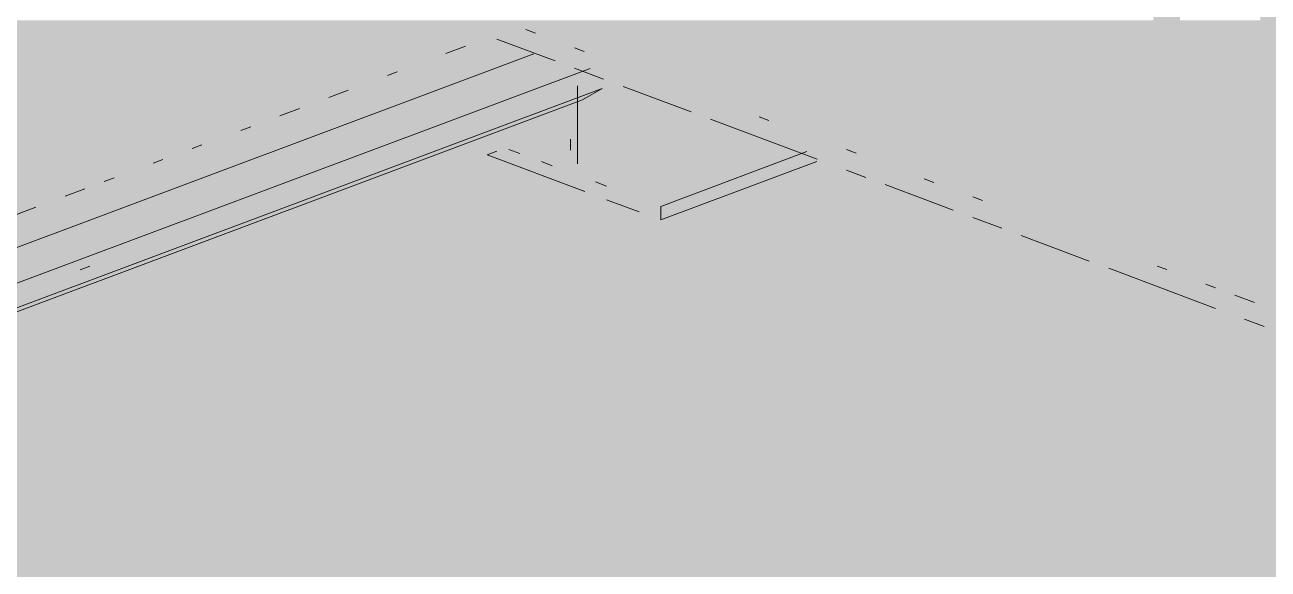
# Paper-space layout '03 3D Building and Roof' of a CAD drawing. Header units: millimetres. Extents: x 5 to 415, y 5 to 292.
# Drawn here: x 154.76 to 162.72, y 95.97 to 99.46 of the extents above; entities that cross this region are included whole.
import ezdxf

# ---------------------------------------------------------------- set-up
doc = ezdxf.new("R2010")
doc.units = ezdxf.units.MM
doc.layers.add('EXISTING', color=7, linetype='Continuous')
doc.layers.add('IMAGES', color=7, linetype='Continuous')

# ---------------------------------------------------------------- blocks, each defined once
blk = doc.blocks.new('SHEET_03')
at = {"layer": 'EXISTING', "color": 250, "lineweight": 9}
for p, q in [((157.9685, 99.4259), (158.0306, 99.4026)), ((158.155, 99.2249), (157.7819, 99.3646)), ((150.4583, 96.4377), (158.0187, 99.2699)), ((157.4563, 99.272), (157.5813, 99.3188)), ((158.2793, 99.3094), (158.3415, 99.2861)), ((158.3788, 99.1764), (150.6935, 96.2974)), ((158.4659, 99.1084), (158.2793, 99.1783)), ((157.0814, 99.1315), (157.1439, 99.1549)), ((150.8956, 96.2163), (158.456, 99.0484)), ((156.7065, 98.9911), (156.8315, 99.0379)), ((158.2983, 98.5654), (158.2983, 99.0664)), ((158.456, 99.0484), (158.3311, 98.9762)), ((159.0255, 98.8988), (158.5902, 99.0618)), ((151.0206, 96.2376), (158.3311, 98.9762)), ((156.3941, 98.8741), (156.5191, 98.9209)), ((159.8338, 98.596), (159.1498, 98.8522)), ((159.4607, 98.8669), (159.5229, 98.8436)), ((156.1442, 98.7804), (156.2067, 98.8038)), ((158.2538, 98.7251), (158.2538, 98.6536)), ((155.8318, 98.6634), (155.8942, 98.6868)), ((157.7205, 98.6228), (157.7829, 98.6462)), ((157.7205, 98.6228), (158.3455, 98.3887)), ((157.9289, 98.6322), (157.8594, 98.6582)), ((158.8315, 98.294), (159.7675, 98.6446)), ((160.0203, 98.6572), (160.0825, 98.6339)), ((155.5818, 98.5698), (155.6443, 98.5932)), ((158.1372, 98.5541), (158.0677, 98.5801)), ((158.8315, 98.2066), (159.8299, 98.5806)), ((155.2694, 98.4527), (155.3319, 98.4761)), ((160.1447, 98.4795), (160.0203, 98.5261)), ((160.5177, 98.4709), (160.5799, 98.4476)), ((155.0195, 98.3591), (155.1444, 98.4059)), ((158.4843, 98.4241), (158.4149, 98.4501)), ((160.7043, 98.2699), (160.269, 98.433)), ((158.4843, 98.3367), (158.6927, 98.2586)), ((158.8315, 98.2066), (158.8315, 98.294)), ((160.8286, 98.3544), (160.8908, 98.3311)), ((154.7071, 98.2421), (154.832, 98.2889)), ((161.0152, 98.1534), (160.8286, 98.2233)), ((161.5748, 97.9438), (161.1395, 98.1069)), ((155.1149, 97.8872), (155.1774, 97.9106)), ((162.3831, 97.641), (161.6991, 97.8972)), ((162.01, 97.9119), (162.0722, 97.8886)), ((162.3209, 97.7954), (162.3831, 97.7721)), ((162.5074, 97.7255), (162.6318, 97.679)), ((162.694, 97.5246), (162.5696, 97.5711))]:
    blk.add_line(p, q, dxfattribs=at)
at = {"layer": 'IMAGES', "color": 7}
for points in [[(162.6694, 99.1429), (162.8408, 99.1429), (162.6694, 101.2), (162.8408, 101.2)], [(161.984, 99.3143), (162.1553, 99.3143), (161.984, 99.6571), (162.1553, 99.6571)], [(142.7913, 99.3143), (156.8431, 99.3143), (142.7913, 99.4857), (156.8431, 99.4857)], [(156.8431, 99.3143), (157.1858, 99.3143), (156.8431, 99.4857), (157.1858, 99.4857)], [(157.1858, 99.3143), (157.3572, 99.3143), (157.1858, 99.4857), (157.3572, 99.4857)], [(157.3572, 99.3143), (157.6999, 99.3143), (157.3572, 99.4857), (157.6999, 99.4857)], [(157.6999, 99.3143), (157.8713, 99.3143), (157.6999, 99.4857), (157.8713, 99.4857)], [(157.8713, 99.1429), (158.0426, 99.1429), (157.8713, 99.4857), (158.0426, 99.4857)], [(158.0426, 99.3143), (158.214, 99.3143), (158.0426, 99.4857), (158.214, 99.4857)], [(158.214, 99.3143), (158.3853, 99.3143), (158.214, 99.4857), (158.3853, 99.4857)], [(158.3853, 99.3143), (158.5567, 99.3143), (158.3853, 99.4857), (158.5567, 99.4857)], [(158.5567, 99.3143), (158.8994, 99.3143), (158.5567, 99.4857), (158.8994, 99.4857)], [(158.8994, 99.3143), (159.0708, 99.3143), (158.8994, 99.4857), (159.0708, 99.4857)], [(159.0708, 99.3143), (159.2422, 99.3143), (159.0708, 99.4857), (159.2422, 99.4857)], [(159.2422, 99.3143), (159.4135, 99.3143), (159.2422, 99.4857), (159.4135, 99.4857)], [(159.4135, 99.3143), (159.5849, 99.3143), (159.4135, 99.4857), (159.5849, 99.4857)], [(159.5849, 99.1429), (159.7562, 99.1429), (159.5849, 99.4857), (159.7562, 99.4857)], [(159.7562, 99.3143), (161.1272, 99.3143), (159.7562, 99.4857), (161.1272, 99.4857)], [(161.1272, 99.3143), (161.2985, 99.3143), (161.1272, 99.4857), (161.2985, 99.4857)], [(161.2985, 99.3143), (161.4699, 99.3143), (161.2985, 99.4857), (161.4699, 99.4857)], [(161.4699, 99.3143), (161.8126, 99.3143), (161.4699, 99.4857), (161.8126, 99.4857)], [(161.8126, 99.3143), (161.984, 99.3143), (161.8126, 99.4857), (161.984, 99.4857)], [(162.1553, 99.3143), (162.3267, 99.3143), (162.1553, 99.4857), (162.3267, 99.4857)], [(162.3267, 99.3143), (162.4981, 99.3143), (162.3267, 99.4857), (162.4981, 99.4857)], [(162.4981, 99.3143), (162.6694, 99.3143), (162.4981, 99.4857), (162.6694, 99.4857)], [(143.6481, 99.1429), (156.329, 99.1429), (143.6481, 99.3143), (156.329, 99.3143)], [(156.329, 99.1429), (156.5003, 99.1429), (156.329, 99.3143), (156.5003, 99.3143)], [(156.5003, 99.1429), (156.6717, 99.1429), (156.5003, 99.3143), (156.6717, 99.3143)], [(156.6717, 98.9714), (156.8431, 98.9714), (156.6717, 99.3143), (156.8431, 99.3143)], [(156.8431, 99.1429), (157.1858, 99.1429), (156.8431, 99.3143), (157.1858, 99.3143)], [(157.1858, 99.1429), (157.3572, 99.1429), (157.1858, 99.3143), (157.3572, 99.3143)], [(157.3572, 99.1429), (157.5285, 99.1429), (157.3572, 99.3143), (157.5285, 99.3143)], [(157.5285, 99.1429), (157.6999, 99.1429), (157.5285, 99.3143), (157.6999, 99.3143)], [(157.6999, 99.1429), (157.8713, 99.1429), (157.6999, 99.3143), (157.8713, 99.3143)], [(158.0426, 99.1429), (158.5567, 99.1429), (158.0426, 99.3143), (158.5567, 99.3143)], [(158.5567, 99.1429), (158.7281, 99.1429), (158.5567, 99.3143), (158.7281, 99.3143)], [(158.7281, 99.1429), (158.8994, 99.1429), (158.7281, 99.3143), (158.8994, 99.3143)], [(158.8994, 99.1429), (159.0708, 99.1429), (158.8994, 99.3143), (159.0708, 99.3143)], [(159.0708, 98.9714), (159.2422, 98.9714), (159.0708, 99.3143), (159.2422, 99.3143)], [(159.2422, 99.1429), (159.4135, 99.1429), (159.2422, 99.3143), (159.4135, 99.3143)], [(159.4135, 99.1429), (159.5849, 99.1429), (159.4135, 99.3143), (159.5849, 99.3143)], [(159.7562, 99.1429), (161.4699, 99.1429), (159.7562, 99.3143), (161.4699, 99.3143)], [(161.4699, 99.1429), (161.984, 99.1429), (161.4699, 99.3143), (161.984, 99.3143)], [(161.984, 99.1429), (162.1553, 99.1429), (161.984, 99.3143), (162.1553, 99.3143)], [(162.1553, 99.1429), (162.4981, 99.1429), (162.1553, 99.3143), (162.4981, 99.3143)], [(162.4981, 99.1429), (162.6694, 99.1429), (162.4981, 99.3143), (162.6694, 99.3143)], [(143.8195, 98.9714), (155.8149, 98.9714), (143.8195, 99.1429), (155.8149, 99.1429)], [(155.8149, 98.9714), (155.9863, 98.9714), (155.8149, 99.1429), (155.9863, 99.1429)], [(155.9863, 98.9714), (156.1576, 98.9714), (155.9863, 99.1429), (156.1576, 99.1429)], [(156.1576, 98.9714), (156.329, 98.9714), (156.1576, 99.1429), (156.329, 99.1429)], [(156.329, 98.9714), (156.5003, 98.9714), (156.329, 99.1429), (156.5003, 99.1429)], [(156.5003, 98.9714), (156.6717, 98.9714), (156.5003, 99.1429), (156.6717, 99.1429)], [(156.8431, 98.8), (157.0144, 98.8), (156.8431, 99.1429), (157.0144, 99.1429)], [(157.0144, 98.9714), (157.1858, 98.9714), (157.0144, 99.1429), (157.1858, 99.1429)], [(157.1858, 98.9714), (157.5285, 98.9714), (157.1858, 99.1429), (157.5285, 99.1429)], [(157.5285, 98.9714), (158.214, 98.9714), (157.5285, 99.1429), (158.214, 99.1429)], [(158.214, 98.9714), (158.3853, 98.9714), (158.214, 99.1429), (158.3853, 99.1429)], [(158.3853, 98.9714), (158.5567, 98.9714), (158.3853, 99.1429), (158.5567, 99.1429)], [(158.5567, 98.9714), (158.7281, 98.9714), (158.5567, 99.1429), (158.7281, 99.1429)], [(158.7281, 98.9714), (158.8994, 98.9714), (158.7281, 99.1429), (158.8994, 99.1429)], [(158.8994, 98.9714), (159.0708, 98.9714), (158.8994, 99.1429), (159.0708, 99.1429)], [(159.2422, 98.9714), (159.5849, 98.9714), (159.2422, 99.1429), (159.5849, 99.1429)], [(159.5849, 98.9714), (159.9276, 98.9714), (159.5849, 99.1429), (159.9276, 99.1429)], [(159.9276, 98.9714), (160.099, 98.9714), (159.9276, 99.1429), (160.099, 99.1429)], [(160.099, 98.9714), (160.2703, 98.9714), (160.099, 99.1429), (160.2703, 99.1429)], [(160.2703, 98.9714), (162.1553, 98.9714), (160.2703, 99.1429), (162.1553, 99.1429)], [(162.1553, 98.9714), (162.3267, 98.9714), (162.1553, 99.1429), (162.3267, 99.1429)], [(162.3267, 98.9714), (162.4981, 98.9714), (162.3267, 99.1429), (162.4981, 99.1429)], [(162.4981, 98.9714), (162.6694, 98.9714), (162.4981, 99.1429), (162.6694, 99.1429)], [(162.6694, 98.9714), (163.0121, 98.9714), (162.6694, 99.1429), (163.0121, 99.1429)], [(144.5049, 98.8), (155.4722, 98.8), (144.5049, 98.9714), (155.4722, 98.9714)], [(155.4722, 98.8), (155.9863, 98.8), (155.4722, 98.9714), (155.9863, 98.9714)], [(155.9863, 98.8), (156.1576, 98.8), (155.9863, 98.9714), (156.1576, 98.9714)], [(156.1576, 98.8), (156.329, 98.8), (156.1576, 98.9714), (156.329, 98.9714)], [(156.329, 98.8), (156.6717, 98.8), (156.329, 98.9714), (156.6717, 98.9714)], [(156.6717, 98.8), (156.8431, 98.8), (156.6717, 98.9714), (156.8431, 98.9714)], [(157.0144, 98.8), (157.3572, 98.8), (157.0144, 98.9714), (157.3572, 98.9714)], [(157.3572, 98.8), (157.5285, 98.8), (157.3572, 98.9714), (157.5285, 98.9714)], [(157.5285, 98.8), (158.0426, 98.8), (157.5285, 98.9714), (158.0426, 98.9714)], [(158.0426, 98.8), (158.3853, 98.8), (158.0426, 98.9714), (158.3853, 98.9714)], [(158.3853, 98.8), (158.5567, 98.8), (158.3853, 98.9714), (158.5567, 98.9714)], [(158.5567, 98.8), (158.8994, 98.8), (158.5567, 98.9714), (158.8994, 98.9714)], [(158.8994, 98.8), (159.0708, 98.8), (158.8994, 98.9714), (159.0708, 98.9714)], [(159.0708, 98.8), (159.2422, 98.8), (159.0708, 98.9714), (159.2422, 98.9714)], [(159.2422, 98.8), (159.4135, 98.8), (159.2422, 98.9714), (159.4135, 98.9714)], [(159.4135, 98.8), (159.5849, 98.8), (159.4135, 98.9714), (159.5849, 98.9714)], [(159.5849, 98.8), (159.7562, 98.8), (159.5849, 98.9714), (159.7562, 98.9714)], [(159.7562, 98.8), (160.2703, 98.8), (159.7562, 98.9714), (160.2703, 98.9714)], [(160.2703, 98.8), (160.4417, 98.8), (160.2703, 98.9714), (160.4417, 98.9714)], [(160.4417, 98.8), (160.6131, 98.8), (160.4417, 98.9714), (160.6131, 98.9714)], [(160.6131, 98.8), (160.7844, 98.8), (160.6131, 98.9714), (160.7844, 98.9714)], [(160.7844, 98.8), (160.9558, 98.8), (160.7844, 98.9714), (160.9558, 98.9714)], [(160.9558, 98.8), (161.2985, 98.8), (160.9558, 98.9714), (161.2985, 98.9714)], [(161.2985, 98.8), (162.3267, 98.8), (161.2985, 98.9714), (162.3267, 98.9714)], [(162.3267, 98.8), (162.6694, 98.8), (162.3267, 98.9714), (162.6694, 98.9714)], [(162.6694, 98.8), (162.8408, 98.8), (162.6694, 98.9714), (162.8408, 98.9714)], [(145.019, 98.6286), (154.9581, 98.6286), (145.019, 98.8), (154.9581, 98.8)], [(154.9581, 98.6286), (155.1294, 98.6286), (154.9581, 98.8), (155.1294, 98.8)], [(155.1294, 98.6286), (155.3008, 98.6286), (155.1294, 98.8), (155.3008, 98.8)], [(155.3008, 98.6286), (155.4722, 98.6286), (155.3008, 98.8), (155.4722, 98.8)], [(155.4722, 98.6286), (155.6435, 98.6286), (155.4722, 98.8), (155.6435, 98.8)], [(155.6435, 98.6286), (155.8149, 98.6286), (155.6435, 98.8), (155.8149, 98.8)], [(155.8149, 98.6286), (155.9863, 98.6286), (155.8149, 98.8), (155.9863, 98.8)], [(155.9863, 98.6286), (156.1576, 98.6286), (155.9863, 98.8), (156.1576, 98.8)], [(156.1576, 98.6286), (156.329, 98.6286), (156.1576, 98.8), (156.329, 98.8)], [(156.329, 98.6286), (156.5003, 98.6286), (156.329, 98.8), (156.5003, 98.8)], [(156.5003, 98.6286), (156.8431, 98.6286), (156.5003, 98.8), (156.8431, 98.8)], [(156.8431, 98.6286), (157.3572, 98.6286), (156.8431, 98.8), (157.3572, 98.8)], [(157.3572, 98.6286), (157.6999, 98.6286), (157.3572, 98.8), (157.6999, 98.8)], [(157.6999, 98.6286), (157.8713, 98.6286), (157.6999, 98.8), (157.8713, 98.8)], [(157.8713, 98.6286), (158.0426, 98.6286), (157.8713, 98.8), (158.0426, 98.8)], [(158.0426, 98.6286), (158.214, 98.6286), (158.0426, 98.8), (158.214, 98.8)], [(158.214, 98.6286), (158.5567, 98.6286), (158.214, 98.8), (158.5567, 98.8)], [(158.5567, 98.6286), (158.7281, 98.6286), (158.5567, 98.8), (158.7281, 98.8)], [(158.7281, 98.6286), (158.8994, 98.6286), (158.7281, 98.8), (158.8994, 98.8)], [(158.8994, 98.6286), (159.2422, 98.6286), (158.8994, 98.8), (159.2422, 98.8)], [(159.2422, 98.6286), (159.5849, 98.6286), (159.2422, 98.8), (159.5849, 98.8)], [(159.5849, 98.6286), (159.7562, 98.6286), (159.5849, 98.8), (159.7562, 98.8)], [(159.7562, 98.6286), (159.9276, 98.6286), (159.7562, 98.8), (159.9276, 98.8)], [(159.9276, 98.6286), (160.099, 98.6286), (159.9276, 98.8), (160.099, 98.8)], [(160.099, 98.6286), (160.2703, 98.6286), (160.099, 98.8), (160.2703, 98.8)], [(160.2703, 98.6286), (160.9558, 98.6286), (160.2703, 98.8), (160.9558, 98.8)], [(160.9558, 98.6286), (161.1272, 98.6286), (160.9558, 98.8), (161.1272, 98.8)], [(161.1272, 98.6286), (161.2985, 98.6286), (161.1272, 98.8), (161.2985, 98.8)], [(161.2985, 98.6286), (161.4699, 98.6286), (161.2985, 98.8), (161.4699, 98.8)], [(161.4699, 98.6286), (162.8408, 98.6286), (161.4699, 98.8), (162.8408, 98.8)], [(154.6154, 98.4571), (154.7867, 98.4571), (154.6154, 98.6286), (154.7867, 98.6286)], [(154.7867, 98.4571), (154.9581, 98.4571), (154.7867, 98.6286), (154.9581, 98.6286)], [(154.9581, 98.4571), (155.1294, 98.4571), (154.9581, 98.6286), (155.1294, 98.6286)], [(155.1294, 98.4571), (155.3008, 98.4571), (155.1294, 98.6286), (155.3008, 98.6286)], [(155.3008, 98.4571), (155.4722, 98.4571), (155.3008, 98.6286), (155.4722, 98.6286)], [(155.4722, 98.4571), (155.6435, 98.4571), (155.4722, 98.6286), (155.6435, 98.6286)], [(155.6435, 98.4571), (155.8149, 98.4571), (155.6435, 98.6286), (155.8149, 98.6286)], [(155.8149, 98.4571), (156.1576, 98.4571), (155.8149, 98.6286), (156.1576, 98.6286)], [(156.1576, 98.2857), (156.5003, 98.2857), (156.1576, 98.6286), (156.5003, 98.6286)], [(156.5003, 98.4571), (156.6717, 98.4571), (156.5003, 98.6286), (156.6717, 98.6286)], [(156.6717, 98.4571), (156.8431, 98.4571), (156.6717, 98.6286), (156.8431, 98.6286)], [(156.8431, 98.4571), (157.3572, 98.4571), (156.8431, 98.6286), (157.3572, 98.6286)], [(157.3572, 98.4571), (157.8713, 98.4571), (157.3572, 98.6286), (157.8713, 98.6286)], [(157.8713, 98.4571), (158.3853, 98.4571), (157.8713, 98.6286), (158.3853, 98.6286)], [(158.3853, 98.4571), (158.5567, 98.4571), (158.3853, 98.6286), (158.5567, 98.6286)], [(158.5567, 98.4571), (158.7281, 98.4571), (158.5567, 98.6286), (158.7281, 98.6286)], [(158.7281, 98.2857), (158.8994, 98.2857), (158.7281, 98.6286), (158.8994, 98.6286)], [(158.8994, 98.4571), (159.0708, 98.4571), (158.8994, 98.6286), (159.0708, 98.6286)], [(159.0708, 98.4571), (159.2422, 98.4571), (159.0708, 98.6286), (159.2422, 98.6286)], [(159.2422, 98.4571), (159.4135, 98.4571), (159.2422, 98.6286), (159.4135, 98.6286)], [(159.4135, 98.4571), (159.5849, 98.4571), (159.4135, 98.6286), (159.5849, 98.6286)], [(159.5849, 98.4571), (159.7562, 98.4571), (159.5849, 98.6286), (159.7562, 98.6286)], [(159.7562, 98.4571), (159.9276, 98.4571), (159.7562, 98.6286), (159.9276, 98.6286)], [(159.9276, 98.4571), (160.2703, 98.4571), (159.9276, 98.6286), (160.2703, 98.6286)], [(160.2703, 98.4571), (160.4417, 98.4571), (160.2703, 98.6286), (160.4417, 98.6286)], [(160.4417, 98.4571), (160.6131, 98.4571), (160.4417, 98.6286), (160.6131, 98.6286)], [(160.6131, 98.4571), (160.7844, 98.4571), (160.6131, 98.6286), (160.7844, 98.6286)], [(160.7844, 98.4571), (160.9558, 98.4571), (160.7844, 98.6286), (160.9558, 98.6286)], [(160.9558, 98.4571), (161.1272, 98.4571), (160.9558, 98.6286), (161.1272, 98.6286)], [(161.1272, 98.4571), (161.2985, 98.4571), (161.1272, 98.6286), (161.2985, 98.6286)], [(161.2985, 98.4571), (161.4699, 98.4571), (161.2985, 98.6286), (161.4699, 98.6286)], [(161.4699, 98.4571), (161.8126, 98.4571), (161.4699, 98.6286), (161.8126, 98.6286)], [(161.8126, 98.4571), (163.3549, 98.4571), (161.8126, 98.6286), (163.3549, 98.6286)], [(154.6154, 98.2857), (154.7867, 98.2857), (154.6154, 98.4571), (154.7867, 98.4571)], [(154.7867, 98.2857), (154.9581, 98.2857), (154.7867, 98.4571), (154.9581, 98.4571)], [(154.9581, 98.1143), (155.1294, 98.1143), (154.9581, 98.4571), (155.1294, 98.4571)], [(155.1294, 98.2857), (155.4722, 98.2857), (155.1294, 98.4571), (155.4722, 98.4571)], [(155.4722, 98.2857), (155.9863, 98.2857), (155.4722, 98.4571), (155.9863, 98.4571)], [(155.9863, 98.2857), (156.1576, 98.2857), (155.9863, 98.4571), (156.1576, 98.4571)], [(156.5003, 98.2857), (157.0144, 98.2857), (156.5003, 98.4571), (157.0144, 98.4571)], [(157.0144, 98.2857), (157.3572, 98.2857), (157.0144, 98.4571), (157.3572, 98.4571)], [(157.3572, 98.2857), (157.8713, 98.2857), (157.3572, 98.4571), (157.8713, 98.4571)], [(157.8713, 98.2857), (158.0426, 98.2857), (157.8713, 98.4571), (158.0426, 98.4571)], [(158.0426, 98.2857), (158.214, 98.2857), (158.0426, 98.4571), (158.214, 98.4571)], [(158.214, 98.2857), (158.3853, 98.2857), (158.214, 98.4571), (158.3853, 98.4571)], [(158.3853, 98.2857), (158.5567, 98.2857), (158.3853, 98.4571), (158.5567, 98.4571)], [(158.5567, 98.2857), (158.7281, 98.2857), (158.5567, 98.4571), (158.7281, 98.4571)], [(158.8994, 98.2857), (159.0708, 98.2857), (158.8994, 98.4571), (159.0708, 98.4571)], [(159.0708, 98.1143), (159.2422, 98.1143), (159.0708, 98.4571), (159.2422, 98.4571)], [(159.2422, 98.2857), (159.5849, 98.2857), (159.2422, 98.4571), (159.5849, 98.4571)], [(159.5849, 98.2857), (159.7562, 98.2857), (159.5849, 98.4571), (159.7562, 98.4571)], [(159.7562, 98.2857), (160.099, 98.2857), (159.7562, 98.4571), (160.099, 98.4571)], [(160.099, 98.2857), (160.2703, 98.2857), (160.099, 98.4571), (160.2703, 98.4571)], [(160.2703, 98.2857), (160.6131, 98.2857), (160.2703, 98.4571), (160.6131, 98.4571)], [(160.6131, 98.2857), (160.7844, 98.2857), (160.6131, 98.4571), (160.7844, 98.4571)], [(160.7844, 98.2857), (160.9558, 98.2857), (160.7844, 98.4571), (160.9558, 98.4571)], [(160.9558, 98.2857), (161.8126, 98.2857), (160.9558, 98.4571), (161.8126, 98.4571)], [(161.8126, 98.2857), (161.984, 98.2857), (161.8126, 98.4571), (161.984, 98.4571)], [(161.984, 98.2857), (163.869, 98.2857), (161.984, 98.4571), (163.869, 98.4571)], [(154.444, 98.1143), (154.9581, 98.1143), (154.444, 98.2857), (154.9581, 98.2857)], [(155.1294, 98.1143), (155.3008, 98.1143), (155.1294, 98.2857), (155.3008, 98.2857)], [(155.3008, 98.1143), (155.6435, 98.1143), (155.3008, 98.2857), (155.6435, 98.2857)], [(155.6435, 98.1143), (155.8149, 98.1143), (155.6435, 98.2857), (155.8149, 98.2857)], [(155.8149, 98.1143), (155.9863, 98.1143), (155.8149, 98.2857), (155.9863, 98.2857)], [(155.9863, 98.1143), (156.5003, 98.1143), (155.9863, 98.2857), (156.5003, 98.2857)], [(156.5003, 98.1143), (156.6717, 98.1143), (156.5003, 98.2857), (156.6717, 98.2857)], [(156.6717, 98.1143), (157.0144, 98.1143), (156.6717, 98.2857), (157.0144, 98.2857)], [(157.0144, 98.1143), (157.3572, 98.1143), (157.0144, 98.2857), (157.3572, 98.2857)], [(157.3572, 98.1143), (157.8713, 98.1143), (157.3572, 98.2857), (157.8713, 98.2857)], [(157.8713, 98.1143), (158.214, 98.1143), (157.8713, 98.2857), (158.214, 98.2857)], [(158.214, 98.1143), (158.5567, 98.1143), (158.214, 98.2857), (158.5567, 98.2857)], [(158.5567, 98.1143), (158.7281, 98.1143), (158.5567, 98.2857), (158.7281, 98.2857)], [(158.7281, 98.1143), (158.8994, 98.1143), (158.7281, 98.2857), (158.8994, 98.2857)], [(158.8994, 98.1143), (159.0708, 98.1143), (158.8994, 98.2857), (159.0708, 98.2857)], [(159.2422, 98.1143), (159.4135, 98.1143), (159.2422, 98.2857), (159.4135, 98.2857)], [(159.4135, 98.1143), (159.5849, 98.1143), (159.4135, 98.2857), (159.5849, 98.2857)], [(159.5849, 98.1143), (159.7562, 98.1143), (159.5849, 98.2857), (159.7562, 98.2857)], [(159.7562, 98.1143), (160.099, 98.1143), (159.7562, 98.2857), (160.099, 98.2857)], [(160.099, 98.1143), (160.2703, 98.1143), (160.099, 98.2857), (160.2703, 98.2857)], [(160.2703, 98.1143), (160.6131, 98.1143), (160.2703, 98.2857), (160.6131, 98.2857)], [(160.6131, 98.1143), (160.9558, 98.1143), (160.6131, 98.2857), (160.9558, 98.2857)], [(160.9558, 98.1143), (161.1272, 98.1143), (160.9558, 98.2857), (161.1272, 98.2857)], [(161.1272, 98.1143), (161.2985, 98.1143), (161.1272, 98.2857), (161.2985, 98.2857)], [(161.2985, 98.1143), (161.4699, 98.1143), (161.2985, 98.2857), (161.4699, 98.2857)], [(161.4699, 98.1143), (161.6412, 98.1143), (161.4699, 98.2857), (161.6412, 98.2857)], [(161.6412, 98.1143), (161.8126, 98.1143), (161.6412, 98.2857), (161.8126, 98.2857)], [(161.8126, 98.1143), (162.4981, 98.1143), (161.8126, 98.2857), (162.4981, 98.2857)], [(162.4981, 98.1143), (162.6694, 98.1143), (162.4981, 98.2857), (162.6694, 98.2857)], [(162.6694, 98.1143), (163.0121, 98.1143), (162.6694, 98.2857), (163.0121, 98.2857)], [(154.444, 97.9429), (154.7867, 97.9429), (154.444, 98.1143), (154.7867, 98.1143)], [(154.7867, 97.9429), (155.4722, 97.9429), (154.7867, 98.1143), (155.4722, 98.1143)], [(155.4722, 97.9429), (155.6435, 97.9429), (155.4722, 98.1143), (155.6435, 98.1143)], [(155.6435, 97.9429), (155.8149, 97.9429), (155.6435, 98.1143), (155.8149, 98.1143)], [(155.8149, 97.9429), (155.9863, 97.9429), (155.8149, 98.1143), (155.9863, 98.1143)], [(155.9863, 97.9429), (156.1576, 97.9429), (155.9863, 98.1143), (156.1576, 98.1143)], [(156.1576, 97.9429), (156.329, 97.9429), (156.1576, 98.1143), (156.329, 98.1143)], [(156.329, 97.9429), (156.5003, 97.9429), (156.329, 98.1143), (156.5003, 98.1143)], [(156.5003, 97.9429), (156.6717, 97.9429), (156.5003, 98.1143), (156.6717, 98.1143)], [(156.6717, 97.9429), (157.0144, 97.9429), (156.6717, 98.1143), (157.0144, 98.1143)], [(157.0144, 97.9429), (158.214, 97.9429), (157.0144, 98.1143), (158.214, 98.1143)], [(158.214, 97.9429), (158.5567, 97.9429), (158.214, 98.1143), (158.5567, 98.1143)], [(158.5567, 97.9429), (158.7281, 97.9429), (158.5567, 98.1143), (158.7281, 98.1143)], [(158.7281, 97.9429), (159.0708, 97.9429), (158.7281, 98.1143), (159.0708, 98.1143)], [(159.0708, 97.9429), (159.2422, 97.9429), (159.0708, 98.1143), (159.2422, 98.1143)], [(159.2422, 97.9429), (159.4135, 97.9429), (159.2422, 98.1143), (159.4135, 98.1143)], [(159.4135, 97.9429), (160.2703, 97.9429), (159.4135, 98.1143), (160.2703, 98.1143)], [(160.2703, 97.9429), (160.6131, 97.9429), (160.2703, 98.1143), (160.6131, 98.1143)], [(160.6131, 97.9429), (160.7844, 97.9429), (160.6131, 98.1143), (160.7844, 98.1143)], [(160.7844, 97.9429), (161.1272, 97.9429), (160.7844, 98.1143), (161.1272, 98.1143)], [(161.1272, 97.9429), (161.6412, 97.9429), (161.1272, 98.1143), (161.6412, 98.1143)], [(161.6412, 97.9429), (162.1553, 97.9429), (161.6412, 98.1143), (162.1553, 98.1143)], [(162.1553, 97.9429), (162.4981, 97.9429), (162.1553, 98.1143), (162.4981, 98.1143)], [(162.4981, 97.9429), (162.6694, 97.9429), (162.4981, 98.1143), (162.6694, 98.1143)], [(162.6694, 97.9429), (162.8408, 97.9429), (162.6694, 98.1143), (162.8408, 98.1143)], [(153.5872, 97.7714), (154.7867, 97.7714), (153.5872, 97.9429), (154.7867, 97.9429)], [(154.7867, 97.7714), (154.9581, 97.7714), (154.7867, 97.9429), (154.9581, 97.9429)], [(154.9581, 97.7714), (155.6435, 97.7714), (154.9581, 97.9429), (155.6435, 97.9429)], [(155.6435, 97.7714), (155.8149, 97.7714), (155.6435, 97.9429), (155.8149, 97.9429)], [(155.8149, 97.7714), (155.9863, 97.7714), (155.8149, 97.9429), (155.9863, 97.9429)], [(155.9863, 97.7714), (156.329, 97.7714), (155.9863, 97.9429), (156.329, 97.9429)], [(156.329, 97.7714), (156.5003, 97.7714), (156.329, 97.9429), (156.5003, 97.9429)], [(156.5003, 97.7714), (158.7281, 97.7714), (156.5003, 97.9429), (158.7281, 97.9429)], [(158.7281, 97.7714), (159.0708, 97.7714), (158.7281, 97.9429), (159.0708, 97.9429)], [(159.0708, 97.7714), (160.7844, 97.7714), (159.0708, 97.9429), (160.7844, 97.9429)], [(160.7844, 97.7714), (160.9558, 97.7714), (160.7844, 97.9429), (160.9558, 97.9429)], [(160.9558, 97.7714), (161.2985, 97.7714), (160.9558, 97.9429), (161.2985, 97.9429)], [(161.2985, 97.7714), (161.4699, 97.7714), (161.2985, 97.9429), (161.4699, 97.9429)], [(161.4699, 97.7714), (161.6412, 97.7714), (161.4699, 97.9429), (161.6412, 97.9429)], [(161.6412, 97.7714), (161.8126, 97.7714), (161.6412, 97.9429), (161.8126, 97.9429)], [(161.8126, 97.7714), (161.984, 97.7714), (161.8126, 97.9429), (161.984, 97.9429)], [(161.984, 97.6), (162.1553, 97.6), (161.984, 97.9429), (162.1553, 97.9429)], [(162.1553, 97.7714), (162.3267, 97.7714), (162.1553, 97.9429), (162.3267, 97.9429)], [(162.3267, 97.7714), (162.4981, 97.7714), (162.3267, 97.9429), (162.4981, 97.9429)], [(162.4981, 97.7714), (163.1835, 97.7714), (162.4981, 97.9429), (163.1835, 97.9429)], [(154.6154, 97.6), (154.7867, 97.6), (154.6154, 97.7714), (154.7867, 97.7714)], [(154.7867, 97.6), (154.9581, 97.6), (154.7867, 97.7714), (154.9581, 97.7714)], [(154.9581, 97.6), (155.3008, 97.6), (154.9581, 97.7714), (155.3008, 97.7714)], [(155.3008, 97.6), (155.6435, 97.6), (155.3008, 97.7714), (155.6435, 97.7714)], [(155.6435, 97.6), (155.9863, 97.6), (155.6435, 97.7714), (155.9863, 97.7714)], [(155.9863, 97.6), (161.2985, 97.6), (155.9863, 97.7714), (161.2985, 97.7714)], [(161.2985, 97.6), (161.4699, 97.6), (161.2985, 97.7714), (161.4699, 97.7714)], [(161.4699, 97.6), (161.6412, 97.6), (161.4699, 97.7714), (161.6412, 97.7714)], [(161.6412, 97.6), (161.8126, 97.6), (161.6412, 97.7714), (161.8126, 97.7714)], [(161.8126, 97.6), (161.984, 97.6), (161.8126, 97.7714), (161.984, 97.7714)], [(162.1553, 97.6), (162.4981, 97.6), (162.1553, 97.7714), (162.4981, 97.7714)], [(162.4981, 97.6), (162.6694, 97.6), (162.4981, 97.7714), (162.6694, 97.7714)], [(162.6694, 97.6), (162.8408, 97.6), (162.6694, 97.7714), (162.8408, 97.7714)], [(154.2726, 97.4286), (154.7867, 97.4286), (154.2726, 97.6), (154.7867, 97.6)], [(154.7867, 97.4286), (154.9581, 97.4286), (154.7867, 97.6), (154.9581, 97.6)], [(154.9581, 97.4286), (155.1294, 97.4286), (154.9581, 97.6), (155.1294, 97.6)], [(155.1294, 97.4286), (155.3008, 97.4286), (155.1294, 97.6), (155.3008, 97.6)], [(155.3008, 97.4286), (155.6435, 97.4286), (155.3008, 97.6), (155.6435, 97.6)], [(155.6435, 97.4286), (161.6412, 97.4286), (155.6435, 97.6), (161.6412, 97.6)], [(161.6412, 97.4286), (161.984, 97.4286), (161.6412, 97.6), (161.984, 97.6)], [(161.984, 97.4286), (162.1553, 97.4286), (161.984, 97.6), (162.1553, 97.6)], [(162.1553, 97.4286), (162.3267, 97.4286), (162.1553, 97.6), (162.3267, 97.6)], [(162.3267, 97.4286), (163.0121, 97.4286), (162.3267, 97.6), (163.0121, 97.6)], [(154.6154, 97.2571), (154.7867, 97.2571), (154.6154, 97.4286), (154.7867, 97.4286)], [(154.7867, 97.2571), (154.9581, 97.2571), (154.7867, 97.4286), (154.9581, 97.4286)], [(154.9581, 97.2571), (162.1553, 97.2571), (154.9581, 97.4286), (162.1553, 97.4286)], [(162.1553, 97.2571), (162.3267, 97.2571), (162.1553, 97.4286), (162.3267, 97.4286)], [(162.3267, 97.2571), (162.4981, 97.2571), (162.3267, 97.4286), (162.4981, 97.4286)], [(162.4981, 97.2571), (162.6694, 97.2571), (162.4981, 97.4286), (162.6694, 97.4286)], [(162.6694, 97.2571), (162.8408, 97.2571), (162.6694, 97.4286), (162.8408, 97.4286)], [(154.6154, 97.0857), (162.6694, 97.0857), (154.6154, 97.2571), (162.6694, 97.2571)], [(162.6694, 97.0857), (162.8408, 97.0857), (162.6694, 97.2571), (162.8408, 97.2571)], [(154.1013, 96.9143), (163.0121, 96.9143), (154.1013, 97.0857), (163.0121, 97.0857)], [(153.5872, 96.7429), (163.5262, 96.7429), (153.5872, 96.9143), (163.5262, 96.9143)], [(153.4158, 96.5714), (163.869, 96.5714), (153.4158, 96.7429), (163.869, 96.7429)], [(152.7304, 96.4), (164.3831, 96.4), (152.7304, 96.5714), (164.3831, 96.5714)], [(152.2163, 96.2286), (165.0685, 96.2286), (152.2163, 96.4), (165.0685, 96.4)], [(151.8735, 96.0571), (165.2399, 96.0571), (151.8735, 96.2286), (165.2399, 96.2286)], [(152.2163, 95.8857), (165.754, 95.8857), (152.2163, 96.0571), (165.754, 96.0571)]]:
    blk.add_solid(points, dxfattribs=at)

psp = doc.layouts.new('03 3D Building and Roof')

# ---------------------------------------------------------------- block references
psp.add_blockref('SHEET_03', (0, 0))

doc.saveas('drawing.dxf')
